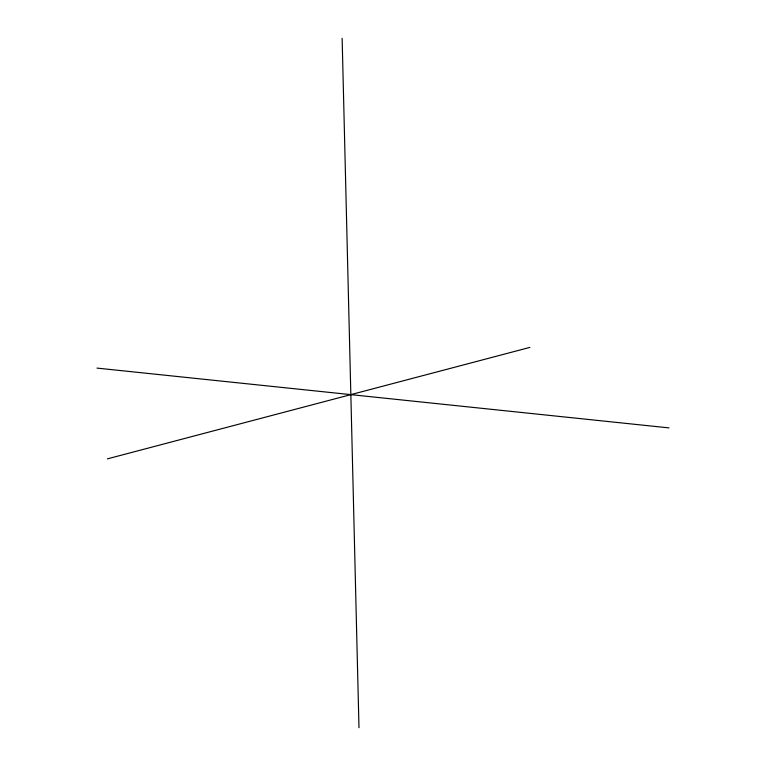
<?xml version="1.0" encoding="UTF-8"?>
<svg xmlns="http://www.w3.org/2000/svg" width="766" height="766" viewBox="0 0 766 766"><rect width="100%" height="100%" fill="white"/><g stroke="black" fill="none" stroke-linecap="round" stroke-linejoin="round"><path stroke-width="1.15" d="M107.393 458.863L529.871 347.4M97.004 368.101L668.996 427.888M342.134 38.3L358.986 727.7"/></g></svg>
